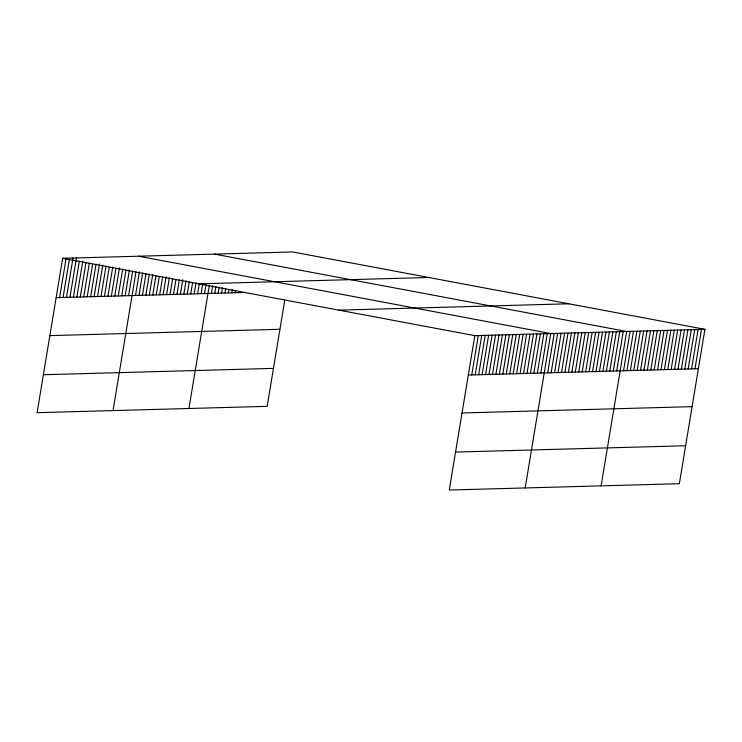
<?xml version="1.0" encoding="UTF-8"?>
<svg xmlns="http://www.w3.org/2000/svg" width="742" height="742" viewBox="0 0 742 742"><rect width="100%" height="100%" fill="white"/><g stroke="black" fill="none" stroke-linecap="round" stroke-linejoin="round"><path stroke-width="1.11" d="M704.9 329.318L474.834 335.662L449.272 490.035L679.347 483.701L704.9 329.318L292.728 251.965L62.653 258.299L37.1 412.682L267.166 406.338L284.64 300.816M59.592 297.579L66.112 258.207M63.042 297.477L69.377 259.236M66.492 297.384L73.013 258.021M69.943 297.292L76.463 257.919M73.393 297.199L79.357 261.203M76.843 297.097L82.807 261.11M80.294 297.004L86.072 262.139M83.744 296.911L89.337 263.169M87.204 296.819L92.602 264.198M90.654 296.717L96.052 264.106M94.104 296.624L99.502 264.004M97.554 296.531L102.767 265.033M101.005 296.438L106.032 266.063M104.455 296.336L109.297 267.092M107.905 296.243L112.747 266.999M111.356 296.151L116.012 268.029M114.806 296.049L119.462 267.936M118.256 295.956L122.727 268.966M121.707 295.863L125.992 269.995M125.157 295.77L129.442 269.902M128.607 295.668L132.707 270.932M113.025 410.586L135.971 271.962M135.517 295.483L139.422 271.86M138.967 295.39L142.687 272.889M142.418 295.288L145.951 273.919M145.868 295.195L149.402 273.826M149.318 295.103L152.666 274.855M152.769 295.01L155.931 275.885M156.219 294.908L159.196 276.914M159.669 294.815L162.646 276.822M163.119 294.722L166.106 276.729M166.57 294.63L169.371 277.758M170.02 294.528L172.636 278.788M173.48 294.435L175.9 279.817M176.93 294.342L179.351 279.715M180.38 294.249L182.801 279.623M183.831 294.147L186.066 280.652M187.281 294.055L189.331 281.682M190.731 293.962L192.595 282.711M194.181 293.869L196.046 282.619M197.632 293.767L199.31 283.648M201.082 293.674L202.761 283.555M204.532 293.582L206.026 284.585M188.95 408.49L209.29 285.614M211.387 293.396L212.694 285.522M214.79 293.294L215.903 286.551M218.185 293.201L219.122 287.581M221.589 293.109L222.517 287.488M224.993 293.016L225.735 288.517M228.388 292.923L228.953 289.547M231.792 292.83L232.348 289.454M235.195 292.738L235.566 290.484M471.764 374.933L478.284 335.57M475.214 374.84L481.734 335.467M478.664 374.747L485.185 335.375M482.114 374.645L488.635 335.282M485.565 374.552L492.085 335.189M489.015 374.46L495.535 335.087M492.475 374.358L498.986 334.994M495.925 374.265L502.436 334.902M499.375 374.172L505.886 334.809M502.826 374.079L509.337 334.707M506.276 373.977L512.787 334.614M509.726 373.885L516.246 334.521M513.176 373.792L519.697 334.429M516.627 373.699L523.147 334.327M520.077 373.597L526.597 334.234M523.527 373.504L530.048 334.141M526.978 373.411L533.498 334.048M530.428 373.319L536.948 333.946M533.878 373.217L540.399 333.854M537.338 373.124L543.849 333.761M540.788 373.031L547.299 333.668M525.197 487.948L550.749 333.566L138.578 256.213M547.689 372.836L554.2 333.473M551.139 372.744L557.659 333.381M554.589 372.651L561.11 333.288M558.04 372.558L564.56 333.186M561.49 372.456L568.01 333.093M564.94 372.363L571.461 333M568.391 372.271L574.911 332.908M571.841 372.178L578.361 332.806M575.291 372.076L581.811 332.713M578.751 371.983L585.262 332.62M582.201 371.89L588.712 332.527M585.651 371.798L592.162 332.425M589.102 371.696L595.613 332.333M592.552 371.603L599.072 332.24M596.002 371.51L602.523 332.147M599.453 371.417L605.973 332.045M602.903 371.315L609.423 331.952M606.353 371.223L612.873 331.86M609.803 371.13L616.324 331.767M613.254 371.037L619.774 331.665M616.704 370.935L623.224 331.572M601.122 485.852L626.675 331.479L214.503 254.116M623.558 370.75L630.079 331.386M626.962 370.657L633.482 331.294M630.366 370.564L636.877 331.192M633.761 370.471L640.281 331.099M637.165 370.379L643.685 331.006M640.569 370.277L647.08 330.913M643.963 370.184L650.484 330.821M647.367 370.091L653.888 330.728M650.771 369.998L657.282 330.635M654.166 369.906L660.686 330.542M657.57 369.813L664.09 330.45M660.974 369.72L667.485 330.348M664.368 369.627L670.889 330.255M667.772 369.535L674.293 330.162M671.176 369.442L677.687 330.069M674.58 369.34L681.091 329.977M677.975 369.247L684.495 329.884M681.379 369.154L687.899 329.791M684.783 369.062L691.294 329.698M688.177 368.969L694.697 329.606M691.581 368.876L698.101 329.513M694.985 368.783L701.496 329.411M198.67 283.834L428.746 277.489M56.142 297.672L245.398 292.45M338.816 310.137L568.882 303.793M49.853 335.625L279.929 329.281M43.379 374.729L273.455 368.384M468.313 375.025L698.38 368.691M462.034 412.979L692.101 406.644M455.56 452.082L685.627 445.747M62.653 258.299L474.834 335.662"/></g></svg>
